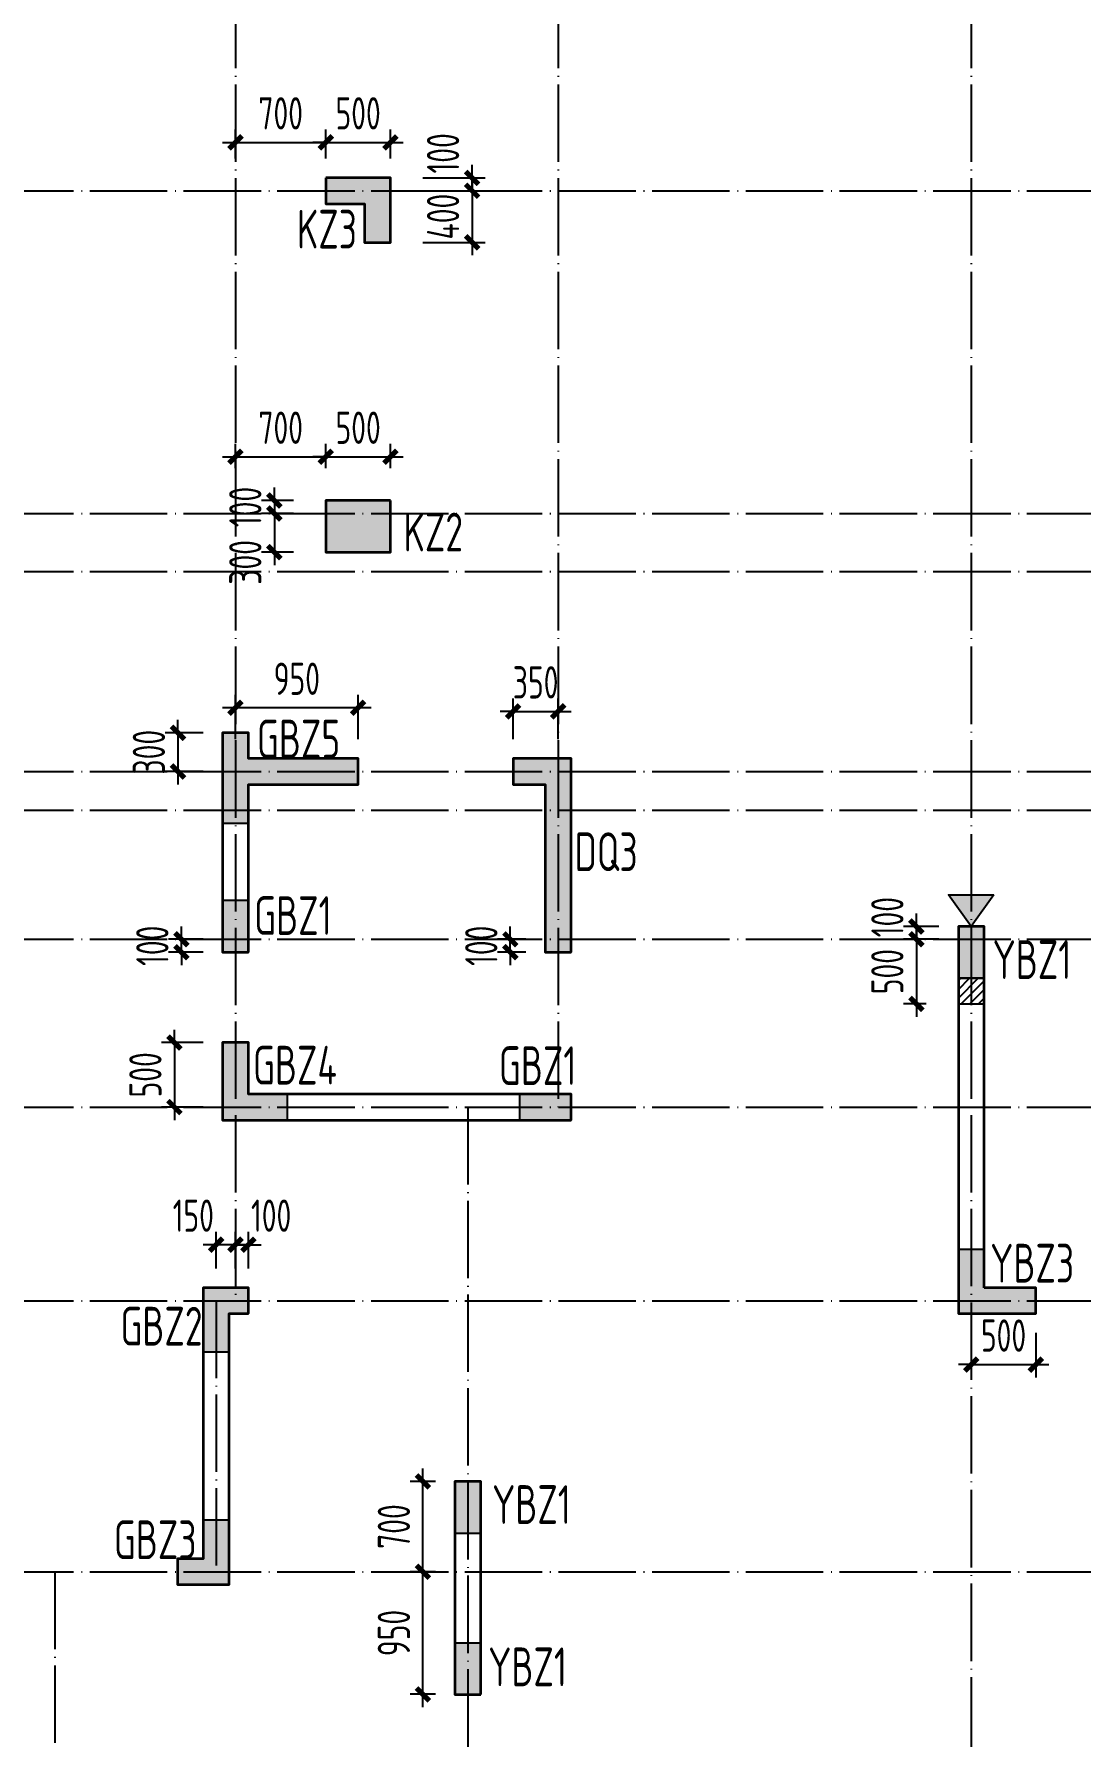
# Model space of a CAD drawing. Extents: x 393367 to 3005760, y 4998 to 826018.
# Drawn here: x 2365374 to 2373485, y 497497 to 510691 of the extents above; entities that cross this region are included whole.
import ezdxf

# ---------------------------------------------------------------- set-up
doc = ezdxf.new("R2010")
doc.units = 0
doc.header["$LTSCALE"] = 1000
doc.linetypes.add('DOTE', pattern=[2.42, 2, -0.2, 0.02, -0.2])
doc.linetypes.add('H1墙柱虚线', pattern=[2.8, 2, -0.8])
doc.layers.get('0').update_dxf_attribs({"linetype": 'CONTINUOUS'})
doc.layers.get('Defpoints').update_dxf_attribs({"linetype": 'CONTINUOUS'})
for name, color, linetype in [('COLU', 7, 'CONTINUOUS'), ('COLU_HATCH', 251, 'CONTINUOUS'), ('COLU_TH', 5, 'CONTINUOUS'), ('DIM', 3, 'CONTINUOUS'), ('DOTE', 8, 'DOTE'), ('S-WALL-WLINE2', 191, 'H1墙柱虚线'), ('S-砼墙', 150, 'CONTINUOUS'), ('TEXT', 7, 'CONTINUOUS'), ('WALL', 130, 'CONTINUOUS')]:
    doc.layers.add(name, color=color, linetype=linetype)
doc.styles.add('TSSD_Rein', font='Tssdeng.shx', dxfattribs={"width": 0.7, "bigfont": 'hztxt.shx'})
doc.dimstyles.new('TSSD_100_100$0', dxfattribs={"dimtxt": 250, "dimasz": 100, "dimexe": 100, "dimexo": 250, "dimgap": 100, "dimtad": 1, "dimdec": 0, "dimzin": 0, "dimdsep": 46, "dimtxsty": 'TSSD_Rein', "dimblk": 'ARCHTICK', "dimcen": 0, "dimdle": 100, "dimclrt": 7, "dimadec": 0, "dimazin": 0, "dimtfac": 1, "dimtdec": 0, "dimtix": 1, "dimtmove": 2, "dimatfit": 3, "dimldrblk": '_tsdbk', "dimfxl": 1, "dimtolj": 1, "dimtzin": 0, "dimarcsym": 0})

# ---------------------------------------------------------------- blocks, each defined once
blk = doc.blocks.new('_ArchTick')
at = {"color": 0, "linetype": 'ByBlock', "const_width": 0.4}
blk.add_lwpolyline([(-0.5, -0.5), (0.5, 0.5)], dxfattribs=at)
blk = doc.blocks.new('*D150')
at = {"layer": 'Defpoints', "color": 0, "transparency": 16777216}
for p in [(2368387, 498777), (2368735, 498777), (2368735, 497827)]:
    blk.add_point(p, dxfattribs=at)
at = {"layer": 'DIM', "color": 0, "lineweight": -2, "transparency": 16777216}
for p, q in [((2368485, 498777), (2368287, 498777)), ((2368387, 497727), (2368387, 498877)), ((2368485, 497827), (2368287, 497827))]:
    blk.add_line(p, q, dxfattribs=at)
at = {"layer": 'DIM', "color": 0, "lineweight": -2, "transparency": 16777216, "xscale": 100, "yscale": 100, "zscale": 100}
for p, rotation in [((2368387, 498777), 90), ((2368387, 497827), 270)]:
    blk.add_blockref('_ArchTick', p, dxfattribs=dict(at, rotation=rotation))
at = {"layer": 'DIM', "color": 7, "transparency": 16777216, "insert": (2368162, 498302), "char_height": 250, "attachment_point": 5, "rotation": 90, "style": 'TSSD_Rein'}
blk.add_mtext('\\A1;950', dxfattribs=at)
blk = doc.blocks.new('_tsdbk')
blk.add_line((-1, 0), (0, 0))
at = {"const_width": 0.5}
blk.add_lwpolyline([(-0.7, -0.7), (0.7, 0.7)], dxfattribs=at)
blk = doc.blocks.new('*D151')
at = {"layer": 'Defpoints', "color": 0, "transparency": 16777216}
for p in [(2368387, 499477), (2368735, 499477), (2368735, 498777)]:
    blk.add_point(p, dxfattribs=at)
at = {"layer": 'DIM', "color": 0, "lineweight": -2, "transparency": 16777216}
for p, q in [((2368387, 498677), (2368387, 499577)), ((2368485, 499477), (2368287, 499477)), ((2368485, 498777), (2368287, 498777))]:
    blk.add_line(p, q, dxfattribs=at)
at = {"layer": 'DIM', "color": 0, "lineweight": -2, "transparency": 16777216, "xscale": 100, "yscale": 100, "zscale": 100}
for p, rotation in [((2368387, 499477), 90), ((2368387, 498777), 270)]:
    blk.add_blockref('_ArchTick', p, dxfattribs=dict(at, rotation=rotation))
at = {"layer": 'DIM', "color": 7, "transparency": 16777216, "insert": (2368162, 499127), "char_height": 250, "attachment_point": 5, "rotation": 90, "style": 'TSSD_Rein'}
blk.add_mtext('\\A1;700', dxfattribs=at)
blk = doc.blocks.new('*D152')
at = {"layer": 'Defpoints', "color": 0, "transparency": 16777216}
for p in [(2366935, 501311), (2366935, 500877), (2367035, 500877)]:
    blk.add_point(p, dxfattribs=at)
at = {"layer": 'DIM', "color": 0, "lineweight": -2, "transparency": 16777216}
for p, q in [((2366935, 501127), (2366935, 501411)), ((2367035, 501127), (2367035, 501411)), ((2366935, 501311), (2366835, 501311)), ((2367035, 501311), (2366935, 501311)), ((2367035, 501311), (2367135, 501311))]:
    blk.add_line(p, q, dxfattribs=at)
at = {"layer": 'DIM', "color": 0, "lineweight": -2, "transparency": 16777216, "xscale": 100, "yscale": 100, "zscale": 100}
blk.add_blockref('_ArchTick', (2366935, 501311), dxfattribs=at)
at = {"layer": 'DIM', "color": 0, "lineweight": -2, "transparency": 16777216, "xscale": 100, "yscale": 100, "zscale": 100, "rotation": 180}
blk.add_blockref('_ArchTick', (2367035, 501311), dxfattribs=at)
at = {"layer": 'DIM', "color": 7, "transparency": 16777216, "insert": (2367211, 501536), "char_height": 250, "attachment_point": 5, "style": 'TSSD_Rein'}
blk.add_mtext('\\A1;100', dxfattribs=at)
blk = doc.blocks.new('*D153')
at = {"layer": 'Defpoints', "color": 0, "transparency": 16777216}
for p in [(2366785, 501311), (2366785, 500877), (2366935, 500877)]:
    blk.add_point(p, dxfattribs=at)
at = {"layer": 'DIM', "color": 0, "lineweight": -2, "transparency": 16777216}
for p, q in [((2366785, 501127), (2366785, 501411)), ((2366935, 501127), (2366935, 501411)), ((2366785, 501311), (2366685, 501311)), ((2366935, 501311), (2366785, 501311)), ((2366935, 501311), (2367035, 501311))]:
    blk.add_line(p, q, dxfattribs=at)
at = {"layer": 'DIM', "color": 0, "lineweight": -2, "transparency": 16777216, "xscale": 100, "yscale": 100, "zscale": 100}
blk.add_blockref('_ArchTick', (2366785, 501311), dxfattribs=at)
at = {"layer": 'DIM', "color": 0, "lineweight": -2, "transparency": 16777216, "xscale": 100, "yscale": 100, "zscale": 100, "rotation": 180}
blk.add_blockref('_ArchTick', (2366935, 501311), dxfattribs=at)
at = {"layer": 'DIM', "color": 7, "transparency": 16777216, "insert": (2366608, 501536), "char_height": 250, "attachment_point": 5, "style": 'TSSD_Rein'}
blk.add_mtext('\\A1;150', dxfattribs=at)
blk = doc.blocks.new('*D165')
at = {"layer": 'Defpoints', "color": 0, "transparency": 16777216}
for p in [(2366516, 503677), (2366935, 503677), (2366935, 503577)]:
    blk.add_point(p, dxfattribs=at)
at = {"layer": 'DIM', "color": 0, "lineweight": -2, "transparency": 16777216}
for p, q in [((2366516, 503677), (2366516, 503777)), ((2366685, 503677), (2366416, 503677)), ((2366516, 503577), (2366516, 503677)), ((2366685, 503577), (2366416, 503577)), ((2366516, 503577), (2366516, 503477))]:
    blk.add_line(p, q, dxfattribs=at)
at = {"layer": 'DIM', "color": 0, "lineweight": -2, "transparency": 16777216, "xscale": 100, "yscale": 100, "zscale": 100}
for p, rotation in [((2366516, 503677), 270), ((2366516, 503577), 90)]:
    blk.add_blockref('_ArchTick', p, dxfattribs=dict(at, rotation=rotation))
at = {"layer": 'DIM', "color": 7, "transparency": 16777216, "insert": (2366291, 503627), "char_height": 250, "attachment_point": 5, "rotation": 90, "style": 'TSSD_Rein'}
blk.add_mtext('\\A1;100', dxfattribs=at)
blk = doc.blocks.new('*D169')
at = {"layer": 'Defpoints', "color": 0, "transparency": 16777216}
for p in [(2366935, 502877), (2366462, 502377), (2366935, 502377)]:
    blk.add_point(p, dxfattribs=at)
at = {"layer": 'DIM', "color": 0, "lineweight": -2, "transparency": 16777216}
for p, q in [((2366462, 502877), (2366462, 502977)), ((2366685, 502877), (2366362, 502877)), ((2366462, 502877), (2366462, 502377)), ((2366685, 502377), (2366362, 502377)), ((2366462, 502377), (2366462, 502277))]:
    blk.add_line(p, q, dxfattribs=at)
at = {"layer": 'DIM', "color": 0, "lineweight": -2, "transparency": 16777216, "xscale": 100, "yscale": 100, "zscale": 100}
for p, rotation in [((2366462, 502877), 270), ((2366462, 502377), 90)]:
    blk.add_blockref('_ArchTick', p, dxfattribs=dict(at, rotation=rotation))
at = {"layer": 'DIM', "color": 7, "transparency": 16777216, "insert": (2366237, 502627), "char_height": 250, "attachment_point": 5, "rotation": 90, "style": 'TSSD_Rein'}
blk.add_mtext('\\A1;500', dxfattribs=at)
blk = doc.blocks.new('*D172')
at = {"layer": 'Defpoints', "color": 0, "transparency": 16777216}
for p in [(2366935, 505471), (2366935, 504977), (2367885, 504977)]:
    blk.add_point(p, dxfattribs=at)
at = {"layer": 'DIM', "color": 0, "lineweight": -2, "transparency": 16777216}
for p, q in [((2366935, 505227), (2366935, 505571)), ((2367885, 505227), (2367885, 505571)), ((2367985, 505471), (2366835, 505471))]:
    blk.add_line(p, q, dxfattribs=at)
at = {"layer": 'DIM', "color": 0, "lineweight": -2, "transparency": 16777216, "xscale": 100, "yscale": 100, "zscale": 100, "rotation": 180}
blk.add_blockref('_ArchTick', (2366935, 505471), dxfattribs=at)
at = {"layer": 'DIM', "color": 0, "lineweight": -2, "transparency": 16777216, "xscale": 100, "yscale": 100, "zscale": 100}
blk.add_blockref('_ArchTick', (2367885, 505471), dxfattribs=at)
at = {"layer": 'DIM', "color": 7, "transparency": 16777216, "insert": (2367410, 505696), "char_height": 250, "attachment_point": 5, "style": 'TSSD_Rein'}
blk.add_mtext('\\A1;950', dxfattribs=at)
blk = doc.blocks.new('*D173')
at = {"layer": 'Defpoints', "color": 0, "transparency": 16777216}
for p in [(2366935, 505277), (2366489, 504977), (2366935, 504977)]:
    blk.add_point(p, dxfattribs=at)
at = {"layer": 'DIM', "color": 0, "lineweight": -2, "transparency": 16777216}
for p, q in [((2366489, 505277), (2366489, 505377)), ((2366685, 505277), (2366389, 505277)), ((2366489, 505277), (2366489, 504977)), ((2366685, 504977), (2366389, 504977)), ((2366489, 504977), (2366489, 504877))]:
    blk.add_line(p, q, dxfattribs=at)
at = {"layer": 'DIM', "color": 0, "lineweight": -2, "transparency": 16777216, "xscale": 100, "yscale": 100, "zscale": 100}
for p, rotation in [((2366489, 505277), 270), ((2366489, 504977), 90)]:
    blk.add_blockref('_ArchTick', p, dxfattribs=dict(at, rotation=rotation))
at = {"layer": 'DIM', "color": 7, "transparency": 16777216, "insert": (2366264, 505127), "char_height": 250, "attachment_point": 5, "rotation": 90, "style": 'TSSD_Rein'}
blk.add_mtext('\\A1;300', dxfattribs=at)
blk = doc.blocks.new('*D174')
at = {"layer": 'Defpoints', "color": 0, "transparency": 16777216}
for p in [(2369435, 505443), (2369085, 504977), (2369435, 504977)]:
    blk.add_point(p, dxfattribs=at)
at = {"layer": 'DIM', "color": 0, "lineweight": -2, "transparency": 16777216}
for p, q in [((2369085, 505227), (2369085, 505543)), ((2369435, 505227), (2369435, 505543)), ((2369085, 505443), (2368985, 505443)), ((2369085, 505443), (2369435, 505443)), ((2369435, 505443), (2369535, 505443))]:
    blk.add_line(p, q, dxfattribs=at)
at = {"layer": 'DIM', "color": 0, "lineweight": -2, "transparency": 16777216, "xscale": 100, "yscale": 100, "zscale": 100}
blk.add_blockref('_ArchTick', (2369085, 505443), dxfattribs=at)
at = {"layer": 'DIM', "color": 0, "lineweight": -2, "transparency": 16777216, "xscale": 100, "yscale": 100, "zscale": 100, "rotation": 180}
blk.add_blockref('_ArchTick', (2369435, 505443), dxfattribs=at)
at = {"layer": 'DIM', "color": 7, "transparency": 16777216, "insert": (2369260, 505668), "char_height": 250, "attachment_point": 5, "style": 'TSSD_Rein'}
blk.add_mtext('\\A1;350', dxfattribs=at)
blk = doc.blocks.new('*D176')
at = {"layer": 'Defpoints', "color": 0, "transparency": 16777216}
for p in [(2372635, 500877), (2373135, 500877), (2373135, 500382)]:
    blk.add_point(p, dxfattribs=at)
at = {"layer": 'DIM', "color": 0, "lineweight": -2, "transparency": 16777216}
for p, q in [((2372635, 500627), (2372635, 500282)), ((2373135, 500627), (2373135, 500282)), ((2372635, 500382), (2372535, 500382)), ((2372635, 500382), (2373135, 500382)), ((2373135, 500382), (2373235, 500382))]:
    blk.add_line(p, q, dxfattribs=at)
at = {"layer": 'DIM', "color": 0, "lineweight": -2, "transparency": 16777216, "xscale": 100, "yscale": 100, "zscale": 100}
blk.add_blockref('_ArchTick', (2372635, 500382), dxfattribs=at)
at = {"layer": 'DIM', "color": 0, "lineweight": -2, "transparency": 16777216, "xscale": 100, "yscale": 100, "zscale": 100, "rotation": 180}
blk.add_blockref('_ArchTick', (2373135, 500382), dxfattribs=at)
at = {"layer": 'DIM', "color": 7, "transparency": 16777216, "insert": (2372885, 500607), "char_height": 250, "attachment_point": 5, "style": 'TSSD_Rein'}
blk.add_mtext('\\A1;500', dxfattribs=at)
blk = doc.blocks.new('*D199')
at = {"layer": 'Defpoints', "color": 0, "transparency": 16777216}
for p in [(2369064, 503677), (2369435, 503677), (2369435, 503577)]:
    blk.add_point(p, dxfattribs=at)
at = {"layer": 'DIM', "color": 0, "lineweight": -2, "transparency": 16777216}
for p, q in [((2369064, 503677), (2369064, 503777)), ((2369185, 503677), (2368964, 503677)), ((2369064, 503577), (2369064, 503677)), ((2369185, 503577), (2368964, 503577)), ((2369064, 503577), (2369064, 503477))]:
    blk.add_line(p, q, dxfattribs=at)
at = {"layer": 'DIM', "color": 0, "lineweight": -2, "transparency": 16777216, "xscale": 100, "yscale": 100, "zscale": 100}
for p, rotation in [((2369064, 503677), 270), ((2369064, 503577), 90)]:
    blk.add_blockref('_ArchTick', p, dxfattribs=dict(at, rotation=rotation))
at = {"layer": 'DIM', "color": 7, "transparency": 16777216, "insert": (2368839, 503627), "char_height": 250, "attachment_point": 5, "rotation": 90, "style": 'TSSD_Rein'}
blk.add_mtext('\\A1;100', dxfattribs=at)
blk = doc.blocks.new('*D261')
at = {"layer": 'Defpoints', "color": 0, "transparency": 16777216}
for p in [(2367635, 509852), (2366935, 509477), (2367635, 509477)]:
    blk.add_point(p, dxfattribs=at)
at = {"layer": 'DIM', "color": 0, "lineweight": -2, "transparency": 16777216}
for p, q in [((2366835, 509852), (2367735, 509852)), ((2366935, 509727), (2366935, 509952)), ((2367635, 509727), (2367635, 509952))]:
    blk.add_line(p, q, dxfattribs=at)
at = {"layer": 'DIM', "color": 0, "lineweight": -2, "transparency": 16777216, "xscale": 100, "yscale": 100, "zscale": 100, "rotation": 180}
blk.add_blockref('_ArchTick', (2366935, 509852), dxfattribs=at)
at = {"layer": 'DIM', "color": 0, "lineweight": -2, "transparency": 16777216, "xscale": 100, "yscale": 100, "zscale": 100}
blk.add_blockref('_ArchTick', (2367635, 509852), dxfattribs=at)
at = {"layer": 'DIM', "color": 7, "transparency": 16777216, "insert": (2367285, 510077), "char_height": 250, "attachment_point": 5, "style": 'TSSD_Rein'}
blk.add_mtext('\\A1;700', dxfattribs=at)
blk = doc.blocks.new('*D262')
at = {"layer": 'Defpoints', "color": 0, "transparency": 16777216}
for p in [(2368135, 509852), (2367635, 509477), (2368135, 509477)]:
    blk.add_point(p, dxfattribs=at)
at = {"layer": 'DIM', "color": 0, "lineweight": -2, "transparency": 16777216}
for p, q in [((2367635, 509852), (2367535, 509852)), ((2367635, 509727), (2367635, 509952)), ((2367635, 509852), (2368135, 509852)), ((2368135, 509727), (2368135, 509952)), ((2368135, 509852), (2368235, 509852))]:
    blk.add_line(p, q, dxfattribs=at)
at = {"layer": 'DIM', "color": 0, "lineweight": -2, "transparency": 16777216, "xscale": 100, "yscale": 100, "zscale": 100}
blk.add_blockref('_ArchTick', (2367635, 509852), dxfattribs=at)
at = {"layer": 'DIM', "color": 0, "lineweight": -2, "transparency": 16777216, "xscale": 100, "yscale": 100, "zscale": 100, "rotation": 180}
blk.add_blockref('_ArchTick', (2368135, 509852), dxfattribs=at)
at = {"layer": 'DIM', "color": 7, "transparency": 16777216, "insert": (2367885, 510077), "char_height": 250, "attachment_point": 5, "style": 'TSSD_Rein'}
blk.add_mtext('\\A1;500', dxfattribs=at)
blk = doc.blocks.new('*D263')
at = {"layer": 'Defpoints', "color": 0, "transparency": 16777216}
for p in [(2368135, 509477), (2368135, 509077), (2368768, 509077)]:
    blk.add_point(p, dxfattribs=at)
at = {"layer": 'DIM', "color": 0, "lineweight": -2, "transparency": 16777216}
for p, q in [((2368768, 509477), (2368768, 509577)), ((2368385, 509477), (2368868, 509477)), ((2368768, 509477), (2368768, 509077)), ((2368385, 509077), (2368868, 509077)), ((2368768, 509077), (2368768, 508977))]:
    blk.add_line(p, q, dxfattribs=at)
at = {"layer": 'DIM', "color": 0, "lineweight": -2, "transparency": 16777216, "xscale": 100, "yscale": 100, "zscale": 100}
for p, rotation in [((2368768, 509477), 270), ((2368768, 509077), 90)]:
    blk.add_blockref('_ArchTick', p, dxfattribs=dict(at, rotation=rotation))
at = {"layer": 'DIM', "color": 7, "transparency": 16777216, "insert": (2368543, 509277), "char_height": 250, "attachment_point": 5, "rotation": 90, "style": 'TSSD_Rein'}
blk.add_mtext('\\A1;400', dxfattribs=at)
blk = doc.blocks.new('*D264')
at = {"layer": 'Defpoints', "color": 0, "transparency": 16777216}
for p in [(2367635, 507416), (2366935, 507077), (2367635, 507077)]:
    blk.add_point(p, dxfattribs=at)
at = {"layer": 'DIM', "color": 0, "lineweight": -2, "transparency": 16777216}
for p, q in [((2366935, 507327), (2366935, 507516)), ((2367635, 507327), (2367635, 507516)), ((2366835, 507416), (2367735, 507416))]:
    blk.add_line(p, q, dxfattribs=at)
at = {"layer": 'DIM', "color": 0, "lineweight": -2, "transparency": 16777216, "xscale": 100, "yscale": 100, "zscale": 100, "rotation": 180}
blk.add_blockref('_ArchTick', (2366935, 507416), dxfattribs=at)
at = {"layer": 'DIM', "color": 0, "lineweight": -2, "transparency": 16777216, "xscale": 100, "yscale": 100, "zscale": 100}
blk.add_blockref('_ArchTick', (2367635, 507416), dxfattribs=at)
at = {"layer": 'DIM', "color": 7, "transparency": 16777216, "insert": (2367285, 507641), "char_height": 250, "attachment_point": 5, "style": 'TSSD_Rein'}
blk.add_mtext('\\A1;700', dxfattribs=at)
blk = doc.blocks.new('*D265')
at = {"layer": 'Defpoints', "color": 0, "transparency": 16777216}
for p in [(2368135, 507416), (2367635, 507077), (2368135, 507077)]:
    blk.add_point(p, dxfattribs=at)
at = {"layer": 'DIM', "color": 0, "lineweight": -2, "transparency": 16777216}
for p, q in [((2367635, 507327), (2367635, 507516)), ((2368135, 507327), (2368135, 507516)), ((2367635, 507416), (2367535, 507416)), ((2367635, 507416), (2368135, 507416)), ((2368135, 507416), (2368235, 507416))]:
    blk.add_line(p, q, dxfattribs=at)
at = {"layer": 'DIM', "color": 0, "lineweight": -2, "transparency": 16777216, "xscale": 100, "yscale": 100, "zscale": 100}
blk.add_blockref('_ArchTick', (2367635, 507416), dxfattribs=at)
at = {"layer": 'DIM', "color": 0, "lineweight": -2, "transparency": 16777216, "xscale": 100, "yscale": 100, "zscale": 100, "rotation": 180}
blk.add_blockref('_ArchTick', (2368135, 507416), dxfattribs=at)
at = {"layer": 'DIM', "color": 7, "transparency": 16777216, "insert": (2367885, 507641), "char_height": 250, "attachment_point": 5, "style": 'TSSD_Rein'}
blk.add_mtext('\\A1;500', dxfattribs=at)
blk = doc.blocks.new('*D266')
at = {"layer": 'Defpoints', "color": 0, "transparency": 16777216}
for p in [(2367635, 507077), (2367236, 506977), (2367635, 506977)]:
    blk.add_point(p, dxfattribs=at)
at = {"layer": 'DIM', "color": 0, "lineweight": -2, "transparency": 16777216}
for p, q in [((2367385, 507077), (2367136, 507077)), ((2367236, 507077), (2367236, 507177)), ((2367236, 507077), (2367236, 506977)), ((2367385, 506977), (2367136, 506977)), ((2367236, 506977), (2367236, 506877))]:
    blk.add_line(p, q, dxfattribs=at)
at = {"layer": 'DIM', "color": 0, "lineweight": -2, "transparency": 16777216, "xscale": 100, "yscale": 100, "zscale": 100}
for p, rotation in [((2367236, 507077), 270), ((2367236, 506977), 90)]:
    blk.add_blockref('_ArchTick', p, dxfattribs=dict(at, rotation=rotation))
at = {"layer": 'DIM', "color": 7, "transparency": 16777216, "insert": (2367011, 507027), "char_height": 250, "attachment_point": 5, "rotation": 90, "style": 'TSSD_Rein'}
blk.add_mtext('\\A1;100', dxfattribs=at)
blk = doc.blocks.new('*D267')
at = {"layer": 'Defpoints', "color": 0, "transparency": 16777216}
for p in [(2367635, 506977), (2367236, 506677), (2367635, 506677)]:
    blk.add_point(p, dxfattribs=at)
at = {"layer": 'DIM', "color": 0, "lineweight": -2, "transparency": 16777216}
for p, q in [((2367236, 507077), (2367236, 506577)), ((2367385, 506977), (2367136, 506977)), ((2367385, 506677), (2367136, 506677))]:
    blk.add_line(p, q, dxfattribs=at)
at = {"layer": 'DIM', "color": 0, "lineweight": -2, "transparency": 16777216, "xscale": 100, "yscale": 100, "zscale": 100}
for p, rotation in [((2367236, 506977), 90), ((2367236, 506677), 270)]:
    blk.add_blockref('_ArchTick', p, dxfattribs=dict(at, rotation=rotation))
at = {"layer": 'DIM', "color": 7, "transparency": 16777216, "insert": (2367011, 506598), "char_height": 250, "attachment_point": 5, "rotation": 90, "style": 'TSSD_Rein'}
blk.add_mtext('\\A1;300', dxfattribs=at)
blk = doc.blocks.new('*D268')
at = {"layer": 'Defpoints', "color": 0, "transparency": 16777216}
for p in [(2368135, 509577), (2368135, 509477), (2368768, 509477)]:
    blk.add_point(p, dxfattribs=at)
at = {"layer": 'DIM', "color": 0, "lineweight": -2, "transparency": 16777216}
for p, q in [((2368385, 509577), (2368868, 509577)), ((2368768, 509577), (2368768, 509677)), ((2368768, 509577), (2368768, 509477)), ((2368385, 509477), (2368868, 509477)), ((2368768, 509477), (2368768, 509377))]:
    blk.add_line(p, q, dxfattribs=at)
at = {"layer": 'DIM', "color": 0, "lineweight": -2, "transparency": 16777216, "xscale": 100, "yscale": 100, "zscale": 100}
for p, rotation in [((2368768, 509577), 270), ((2368768, 509477), 90)]:
    blk.add_blockref('_ArchTick', p, dxfattribs=dict(at, rotation=rotation))
at = {"layer": 'DIM', "color": 7, "transparency": 16777216, "insert": (2368543, 509767), "char_height": 250, "attachment_point": 5, "rotation": 90, "style": 'TSSD_Rein'}
blk.add_mtext('\\A1;100', dxfattribs=at)
blk = doc.blocks.new('*D3642')
at = {"layer": 'Defpoints', "color": 0}
for p in [(2372635, 503777), (2372210, 503677), (2372635, 503677)]:
    blk.add_point(p, dxfattribs=at)
at = {"layer": 'DIM', "color": 0, "lineweight": -2}
for p, q in [((2372385, 503777), (2372110, 503777)), ((2372210, 503777), (2372210, 503877)), ((2372210, 503777), (2372210, 503677)), ((2372385, 503677), (2372110, 503677)), ((2372210, 503677), (2372210, 503577))]:
    blk.add_line(p, q, dxfattribs=at)
at = {"layer": 'DIM', "color": 0, "lineweight": -2, "xscale": 100, "yscale": 100, "zscale": 100}
for p, rotation in [((2372210, 503777), 270), ((2372210, 503677), 90)]:
    blk.add_blockref('_ArchTick', p, dxfattribs=dict(at, rotation=rotation))
at = {"layer": 'DIM', "color": 7, "insert": (2371985, 503849), "char_height": 250, "attachment_point": 5, "rotation": 90, "style": 'TSSD_Rein'}
blk.add_mtext('\\A1;100', dxfattribs=at)
blk = doc.blocks.new('*D3641')
at = {"layer": 'Defpoints', "color": 0}
for p in [(2372535, 503677), (2372210, 503177), (2372535, 503177)]:
    blk.add_point(p, dxfattribs=at)
at = {"layer": 'DIM', "color": 0, "lineweight": -2}
for p, q in [((2372210, 503677), (2372210, 503777)), ((2372285, 503677), (2372110, 503677)), ((2372210, 503677), (2372210, 503177)), ((2372285, 503177), (2372110, 503177)), ((2372210, 503177), (2372210, 503077))]:
    blk.add_line(p, q, dxfattribs=at)
at = {"layer": 'DIM', "color": 0, "lineweight": -2, "xscale": 100, "yscale": 100, "zscale": 100}
for p, rotation in [((2372210, 503677), 270), ((2372210, 503177), 90)]:
    blk.add_blockref('_ArchTick', p, dxfattribs=dict(at, rotation=rotation))
at = {"layer": 'DIM', "color": 7, "insert": (2371985, 503427), "char_height": 250, "attachment_point": 5, "rotation": 90, "style": 'TSSD_Rein'}
blk.add_mtext('\\A1;500', dxfattribs=at)

msp = doc.modelspace()

# ---------------------------------------------------------------- hatches: boundary and pattern name
at = {"layer": 'COLU_HATCH'}
for points in [[(2367634.85761, 509576.93854), (2367634.85761, 509376.93854), (2367934.85761, 509376.93854), (2367934.85761, 509076.93854), (2368134.85761, 509076.93854), (2368134.85761, 509576.93854)], [(2368134.85761, 507076.93854), (2367634.85761, 507076.93854), (2367634.85761, 506676.93854), (2368134.85761, 506676.93854)], [(2367034.85761, 505076.94405), (2367034.85761, 505276.99152), (2366834.85761, 505276.99152), (2366834.84722, 504576.94702), (2367034.85035, 504576.94405), (2367034.85574, 504876.94405), (2367884.86313, 504876.99086), (2367884.85212, 505076.99086)], [(2369334.9553, 504876.99086), (2369084.85783, 504876.99086), (2369084.85783, 505076.99086), (2369534.95529, 505076.99086), (2369534.95529, 503576.99077), (2369334.9553, 503576.99077)], [(2366834.83832, 503976.94041), (2366834.83239, 503576.94041), (2367034.83239, 503576.93667), (2367034.83957, 503976.93667)], [(2372734.85576, 503776.98994), (2372534.85576, 503776.98994), (2372534.85576, 503376.98994), (2372734.85576, 503376.98994)], [(2367034.95398, 502476.9906), (2367334.95398, 502476.9906), (2367334.95398, 502276.9906), (2366834.95398, 502276.9906), (2366834.95398, 502876.9906), (2367034.95398, 502876.9906)], [(2369134.9517, 502276.9906), (2369534.9517, 502276.9906), (2369534.9517, 502476.9906), (2369134.9517, 502476.9906)], [(2372734.85576, 500976.91346), (2373134.86021, 500976.91346), (2373134.86021, 500776.91346), (2372534.85576, 500776.91346), (2372534.85576, 501276.91346), (2372734.85576, 501276.91346)], [(2366884.95578, 500776.94313), (2366884.95578, 500476.94313), (2366684.95578, 500476.94313), (2366684.95578, 500976.92885), (2367034.94099, 500976.93599), (2367034.94507, 500776.93599)], [(2368834.95427, 499476.99072), (2368634.95427, 499476.99072), (2368634.95427, 499076.99072), (2368834.95427, 499076.99072)], [(2366684.95579, 498876.99389), (2366484.95579, 498876.99389), (2366484.95579, 498676.99389), (2366884.95579, 498676.99389), (2366884.95578, 499176.99389), (2366684.95579, 499176.99389)], [(2368834.95428, 497826.99078), (2368634.95428, 497826.99078), (2368634.95428, 498226.99078), (2368834.95428, 498226.99078)]]:
    msp.add_hatch(color=256, dxfattribs=at).paths.add_polyline_path(points)
h = msp.add_hatch(dxfattribs=at)
h.set_pattern_fill('ANSI31', color=256, scale=15, style=0)
h.set_pattern_definition([(45, (-3e-08, -69400), (-33.6759605, 33.6759605), [])])
h.paths.add_polyline_path([(2372734.85576, 503176.98994), (2372734.85576, 503376.98994), (2372534.85576, 503376.98994), (2372534.85576, 503176.98994)])
at = {"layer": 'S-WALL-WLINE2'}
msp.add_hatch(color=256, dxfattribs=at).paths.add_polyline_path([(2372809.75935, 504020.65979), (2372634.75935, 503776.98994), (2372459.75935, 504020.65979)])

# ---------------------------------------------------------------- linework, layer by layer
at = {"layer": 'COLU', "lineweight": 35}
for points in [[(2367634.85761, 509576.93854), (2367634.85761, 509376.93854), (2367934.85761, 509376.93854), (2367934.85761, 509076.93854), (2368134.85761, 509076.93854), (2368134.85761, 509576.93854)], [(2368134.85761, 507076.93854), (2367634.85761, 507076.93854), (2367634.85761, 506676.93854), (2368134.85761, 506676.93854)]]:
    msp.add_lwpolyline(points, close=True, dxfattribs=at)
at = {"layer": 'COLU_TH'}
for points in [[(2367034.85761, 505076.94405), (2367034.85761, 505276.99152), (2366834.85761, 505276.99152), (2366834.84722, 504576.94702), (2367034.85035, 504576.94405), (2367034.85574, 504876.94405), (2367884.86313, 504876.99086), (2367884.85212, 505076.99086)], [(2369334.9553, 504876.99086), (2369084.85783, 504876.99086), (2369084.85783, 505076.99086), (2369534.95529, 505076.99086), (2369534.95529, 503576.99077), (2369334.9553, 503576.99077)], [(2366834.83832, 503976.94041), (2366834.83239, 503576.94041), (2367034.83239, 503576.93667), (2367034.83957, 503976.93667)], [(2372734.85576, 503776.98994), (2372534.85576, 503776.98994), (2372534.85576, 503376.98994), (2372734.85576, 503376.98994)], [(2372734.85576, 503176.98994), (2372734.85576, 503376.98994), (2372534.85576, 503376.98994), (2372534.85576, 503176.98994)], [(2367034.95398, 502476.9906), (2367334.95398, 502476.9906), (2367334.95398, 502276.9906), (2366834.95398, 502276.9906), (2366834.95398, 502876.9906), (2367034.95398, 502876.9906)], [(2369134.9517, 502276.9906), (2369534.9517, 502276.9906), (2369534.9517, 502476.9906), (2369134.9517, 502476.9906)], [(2372734.85576, 500976.91346), (2373134.86021, 500976.91346), (2373134.86021, 500776.91346), (2372534.85576, 500776.91346), (2372534.85576, 501276.91346), (2372734.85576, 501276.91346)], [(2366884.95578, 500776.94313), (2366884.95578, 500476.94313), (2366684.95578, 500476.94313), (2366684.95578, 500976.92885), (2367034.94099, 500976.93599), (2367034.94507, 500776.93599)], [(2368834.95427, 499476.99072), (2368634.95427, 499476.99072), (2368634.95427, 499076.99072), (2368834.95427, 499076.99072)], [(2366684.95579, 498876.99389), (2366484.95579, 498876.99389), (2366484.95579, 498676.99389), (2366884.95579, 498676.99389), (2366884.95578, 499176.99389), (2366684.95579, 499176.99389)], [(2368834.95428, 497826.99078), (2368634.95428, 497826.99078), (2368634.95428, 498226.99078), (2368834.95428, 498226.99078)]]:
    msp.add_lwpolyline(points, close=True, dxfattribs=at)
at = {"layer": 'DOTE', "linetype": 'DOTE', "ltscale": 0.3}
for p, q in [((2366934.75935, 511026.98994), (2366934.75935, 500876.98994)), ((2369434.75935, 511026.98994), (2369434.75935, 502376.98994)), ((2372634.75935, 511026.98994), (2372634.75935, 492476.98994)), ((2349834.75935, 509476.98994), (2408634.75935, 509476.98994)), ((2349834.75935, 506976.98994), (2408634.75935, 506976.98994)), ((2349834.75935, 506526.98994), (2408634.75935, 506526.98994)), ((2349834.75935, 504976.98994), (2408634.75935, 504976.98994)), ((2349834.75935, 504676.98994), (2408634.75935, 504676.98994)), ((2349834.75935, 503676.98994), (2408634.75935, 503676.98994)), ((2349834.75935, 502376.98994), (2408634.75935, 502376.98994)), ((2368734.75935, 502376.98994), (2368734.75935, 492476.98994)), ((2349834.75935, 500876.98994), (2408634.75935, 500876.98994)), ((2366784.75935, 500876.98994), (2366784.75935, 498776.98994)), ((2349834.75935, 498776.98994), (2408634.75935, 498776.98994)), ((2365534.75935, 498776.98994), (2365534.75935, 492476.98994))]:
    msp.add_line(p, q, dxfattribs=at)
at = {"layer": 'S-砼墙', "color": 150, "lineweight": 35}
for points in [[(2367034.83239, 503576.93667), (2367034.85574, 504876.94405), (2367884.86313, 504876.99086), (2367884.85212, 505076.99086), (2367034.85761, 505076.94405), (2367034.85761, 505276.99152), (2366834.85761, 505276.99152), (2366834.83239, 503576.94041)], [(2369534.9553, 503576.9906), (2369534.95529, 505076.99086), (2369084.85783, 505076.99086), (2369084.85783, 504876.99086), (2369334.9553, 504876.99086), (2369334.9553, 503576.99077)], [(2372734.85576, 500976.91346), (2372734.85576, 503776.98994), (2372534.85576, 503776.98994), (2372534.85576, 500776.91346), (2373134.86021, 500776.91346), (2373134.86021, 500976.91346)], [(2369534.9517, 502276.9906), (2369534.9517, 502476.9906), (2367034.95398, 502476.9906), (2367034.95398, 502876.9906), (2366834.95398, 502876.9906), (2366834.95398, 502276.9906)], [(2367034.94507, 500776.93599), (2367034.9665, 500976.93599), (2366684.95578, 500976.92885), (2366684.95579, 498876.99389), (2366484.95579, 498876.99389), (2366484.95579, 498676.99389), (2366884.95579, 498676.99389), (2366884.95578, 500776.94313)], [(2368834.95428, 497826.99078), (2368834.95427, 499476.99072), (2368634.95427, 499476.99072), (2368634.95428, 497826.99078)]]:
    msp.add_lwpolyline(points, close=True, dxfattribs=at)
at = {"layer": 'WALL', "color": 0, "linetype": 'ByBlock'}
msp.add_lwpolyline([(2372809.75935, 504020.65979), (2372634.75935, 503776.98994), (2372459.75935, 504020.65979), (2372809.75935, 504020.65979)], close=True, dxfattribs=at)

# ---------------------------------------------------------------- texts
at = {"layer": 'TEXT', "color": 230, "style": 'TSSD_Rein', "width": 0.7}
for s, p in [('KZ3', (2367411.03183, 509029.59789)), ('KZ2', (2368236.84345, 506682.61804)), ('DQ3', (2369562.15117, 504205.73))]:
    msp.add_text(s, height=300, dxfattribs=at).set_placement(p)
at = {"layer": 'TEXT', "style": 'TSSD_Rein', "width": 0.7}
for s, p in [('GBZ5', (2367101.32939, 505078.94199)), ('GBZ1', (2367079.82498, 503711.26475)), ('GBZ4', (2367070.79185, 502551.95697)), ('GBZ1', (2368975.91569, 502548.21843)), ('GBZ2', (2366043.44615, 500529.56539)), ('GBZ3', (2365993.013, 498875.00789))]:
    msp.add_text(s, height=300, dxfattribs=at).set_placement(p)
at = {"layer": 'TEXT', "color": 30, "style": 'TSSD_Rein', "width": 0.7}
for s, p in [('YBZ1', (2372800.13607, 503369.88687)), ('YBZ3', (2372781.55137, 501017.83715)), ('YBZ1', (2368922.91635, 499147.70595)), ('YBZ1', (2368892.54927, 497890.12013))]:
    msp.add_text(s, height=300, dxfattribs=at).set_placement(p)

# ---------------------------------------------------------------- dimensions: what is measured, and where the dimension line sits
at = {"layer": 'DIM'}
for base, p1, p2, picture, middle in [((2367634.85761, 509851.81972), (2366934.75935, 509476.98994), (2367634.85761, 509476.98994), '*D261', (2367284.80848, 510076.81972)), ((2368134.85761, 509851.81972), (2367634.85761, 509476.98994), (2368134.85761, 509476.98994), '*D262', (2367884.85761, 510076.81972)), ((2367634.85761, 507415.97938), (2366934.75935, 507076.93854), (2367634.85761, 507076.93854), '*D264', (2367284.80848, 507640.97938)), ((2368134.85761, 507415.97938), (2367634.85761, 507076.93854), (2368134.85761, 507076.93854), '*D265', (2367884.85761, 507640.97938)), ((2366934.75935, 505470.61682), (2367884.85763, 504976.99086), (2366934.75935, 504976.99086), '*D172', (2367409.80849, 505695.61682)), ((2369434.75935, 505443.16329), (2369084.85783, 504976.99086), (2369434.75935, 504976.99086), '*D174', (2369259.80859, 505668.16329)), ((2373134.86021, 500381.96432), (2372634.75935, 500876.91346), (2373134.86021, 500876.91346), '*D176', (2372884.80978, 500606.96432))]:
    dim = msp.add_linear_dim(base=base, p1=p1, p2=p2, dimstyle='TSSD_100_100$0', dxfattribs=at)
    dim.commit()
    dim.dimension.update_dxf_attribs({"geometry": picture, "text_midpoint": middle})
for base, p1, p2, picture, middle in [((2368768.24043, 509476.98994), (2368134.85761, 509576.93854), (2368134.85761, 509476.98994), '*D268', (2368543.24043, 509767.2219)), ((2367236.133, 506676.93854), (2367634.85761, 506976.98994), (2367634.85761, 506676.93854), '*D267', (2367011.133, 506597.90038)), ((2372210.18562, 503676.98994), (2372634.75668, 503776.98994), (2372634.75668, 503676.98994), '*D3642', (2371985.18562, 503849.42762))]:
    dim = msp.add_linear_dim(base=base, p1=p1, p2=p2, angle=90, dimstyle='TSSD_100_100$0', dxfattribs=at)
    dim.commit()
    dim.dimension.update_dxf_attribs({"geometry": picture, "text_midpoint": middle, "dimtype": 160})
for base, p1, p2, picture, middle in [((2368768.24043, 509076.93854), (2368134.85761, 509476.98994), (2368134.85761, 509076.93854), '*D263', (2368543.24043, 509276.96424)), ((2367236.133, 506976.98994), (2367634.85761, 507076.93854), (2367634.85761, 506976.98994), '*D266', (2367011.133, 507026.96424)), ((2366488.98506, 504976.99086), (2366934.75935, 505276.99152), (2366934.75935, 504976.99086), '*D173', (2366263.98506, 505126.99119)), ((2366515.61629, 503676.93762), (2366934.83239, 503576.93854), (2366934.83239, 503676.93762), '*D165', (2366290.61629, 503626.93808)), ((2369063.78293, 503676.98994), (2369434.75935, 503576.99077), (2369434.75935, 503676.98994), '*D199', (2368838.78293, 503626.99035)), ((2372210.18562, 503176.98994), (2372534.85576, 503676.98994), (2372534.85576, 503176.98994), '*D3641', (2371985.18562, 503426.98994)), ((2366461.71017, 502376.98994), (2366934.75935, 502876.9906), (2366934.75935, 502376.98994), '*D169', (2366236.71017, 502626.99027)), ((2368387.12738, 499476.99072), (2368734.75935, 498776.98994), (2368734.75935, 499476.99072), '*D151', (2368162.12738, 499126.99033)), ((2368387.12738, 498776.98994), (2368734.75935, 497826.99078), (2368734.75935, 498776.98994), '*D150', (2368162.12738, 498301.99036))]:
    dim = msp.add_linear_dim(base=base, p1=p1, p2=p2, angle=90, dimstyle='TSSD_100_100$0', dxfattribs=at)
    dim.commit()
    dim.dimension.update_dxf_attribs({"geometry": picture, "text_midpoint": middle})
for base, p1, p2, picture, middle in [((2366784.75935, 501310.64391), (2366934.75935, 500876.98994), (2366784.75935, 500876.98994), '*D153', (2366608.16541, 501535.64391)), ((2366934.75935, 501310.64391), (2367034.94303, 500876.98994), (2366934.75935, 500876.98994), '*D152', (2367210.83642, 501535.64391))]:
    dim = msp.add_linear_dim(base=base, p1=p1, p2=p2, dimstyle='TSSD_100_100$0', dxfattribs=at)
    dim.commit()
    dim.dimension.update_dxf_attribs({"geometry": picture, "text_midpoint": middle, "dimtype": 160})

doc.saveas('drawing.dxf')
